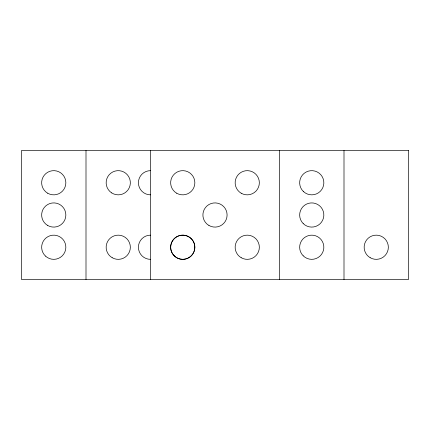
<?xml version="1.0" encoding="UTF-8"?>
<svg xmlns="http://www.w3.org/2000/svg" width="430" height="430" viewBox="0 0 430 430"><rect width="100%" height="100%" fill="white"/><g stroke="black" fill="none" stroke-linecap="round" stroke-linejoin="round"><path stroke-width="0.64" d="M344 150.5L344 279.5M279.5 150.5L279.5 279.5M150.5 150.5L150.5 279.5M86 150.5L86 279.5M150.5 259.344A12.094 12.094 0 0 1 138.406 247.25A12.094 12.094 0 0 1 150.5 235.156M150.5 194.844A12.094 12.094 0 0 1 138.406 182.75A12.094 12.094 0 0 1 150.5 170.656M408.5 150.5L21.5 150.5L21.5 279.5L408.5 279.5L408.5 150.5M45.494 256.087A12.094 12.094 0 0 0 65.532 249.98A12.094 12.094 0 0 0 50.224 235.683A12.094 12.094 0 0 0 45.494 256.087M47.703 193.226A12.094 12.094 0 0 0 65.844 182.75A12.094 12.094 0 0 0 47.703 172.274A12.094 12.094 0 0 0 47.703 193.226M47.703 225.476A12.094 12.094 0 0 0 65.844 215A12.094 12.094 0 0 0 47.703 204.524A12.094 12.094 0 0 0 47.703 225.476M370.203 257.726A12.094 12.094 0 0 0 388.344 247.25A12.094 12.094 0 0 0 370.203 236.774A12.094 12.094 0 0 0 370.203 257.726M112.203 257.726A12.094 12.094 0 0 0 130.344 247.25A12.094 12.094 0 0 0 112.203 236.774A12.094 12.094 0 0 0 112.203 257.726M111.671 192.898A12.094 12.094 0 0 0 130.328 183.374A12.094 12.094 0 0 0 112.751 171.978A12.094 12.094 0 0 0 111.671 192.898M303.198 223.552A12.094 12.094 0 0 0 323.43 218.128A12.094 12.094 0 0 0 308.622 203.32A12.094 12.094 0 0 0 303.198 223.552M303.494 191.587A12.094 12.094 0 0 0 323.532 185.48A12.094 12.094 0 0 0 308.224 171.183A12.094 12.094 0 0 0 303.494 191.587M303.198 255.802A12.094 12.094 0 0 0 323.43 250.378A12.094 12.094 0 0 0 308.622 235.57A12.094 12.094 0 0 0 303.198 255.802M176.703 193.226A12.094 12.094 0 0 0 194.844 182.75A12.094 12.094 0 0 0 176.703 172.274A12.094 12.094 0 0 0 176.703 193.226M176.703 257.726A12.094 12.094 0 0 0 194.844 247.25A12.094 12.094 0 0 0 176.703 236.774A12.094 12.094 0 0 0 176.703 257.726M174.198 255.802A12.094 12.094 0 0 0 194.43 250.378A12.094 12.094 0 0 0 179.622 235.57A12.094 12.094 0 0 0 174.198 255.802M241.203 193.226A12.094 12.094 0 0 0 259.344 182.75A12.094 12.094 0 0 0 241.203 172.274A12.094 12.094 0 0 0 241.203 193.226M208.953 225.476A12.094 12.094 0 0 0 227.094 215A12.094 12.094 0 0 0 208.953 204.524A12.094 12.094 0 0 0 208.953 225.476M241.203 257.726A12.094 12.094 0 0 0 259.344 247.25A12.094 12.094 0 0 0 241.203 236.774A12.094 12.094 0 0 0 241.203 257.726"/></g></svg>
